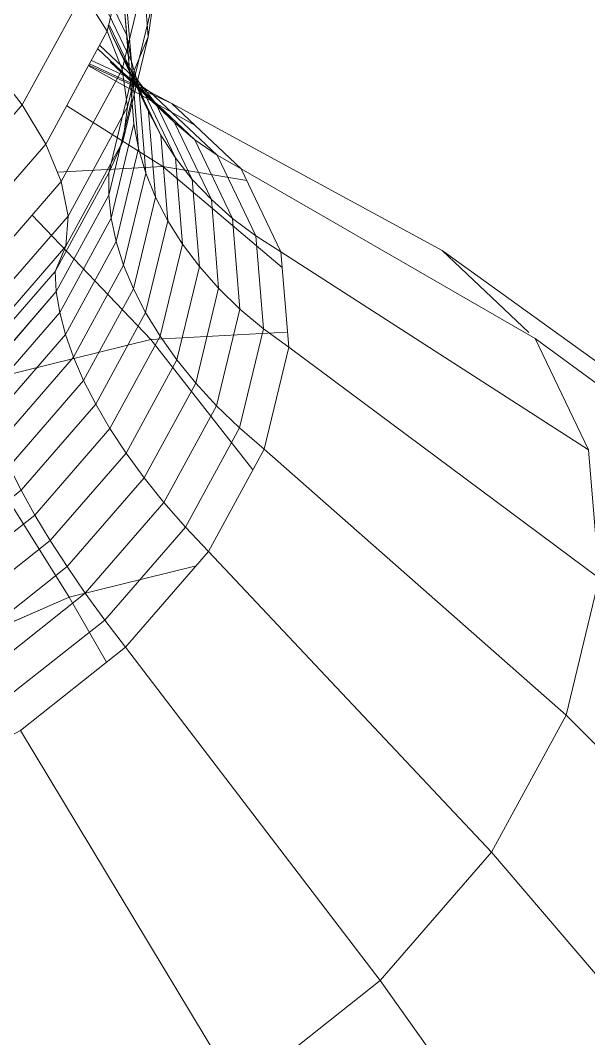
# Model space of a CAD drawing. Header units: inches. Extents: x -827 to 154, y -802 to 207.
# Drawn here: x -720.65 to -720.282, y 37.546 to 38.206 of the extents above; entities that cross this region are included whole.
import ezdxf

# ---------------------------------------------------------------- set-up
doc = ezdxf.new("R2010")
doc.units = ezdxf.units.IN
doc.header["$MEASUREMENT"] = 0
doc.layers.add('DrillPressTable _1__skp', color=8, linetype='Continuous', lineweight=9)
doc.layers.add('Layer0', color=7, linetype='Continuous', lineweight=9)

# ---------------------------------------------------------------- blocks, each defined once
blk = doc.blocks.new('DrillPressTable _1__skp_13-402056-Level 1')
at = {"layer": 'Layer0'}
for p, q in [((7.50299, 2.62212), (7.52066, 2.69529)), ((7.52066, 2.69529), (7.50299, 2.62212)), ((7.52955, 2.6185), (7.52434, 2.68206)), ((7.52434, 2.68206), (7.52955, 2.6185)), ((7.51559, 2.61935), (7.49236, 2.66783)), ((7.49236, 2.66783), (7.51559, 2.61935)), ((7.53024, 2.66991), (7.5127, 2.5973)), ((7.53024, 2.66991), (7.5127, 2.5973)), ((7.51932, 2.59412), (7.51442, 2.65391)), ((7.51442, 2.65391), (7.51932, 2.59412)), ((7.51867, 2.6025), (7.49516, 2.65155)), ((7.49516, 2.65155), (7.51867, 2.6025)), ((7.44783, 2.57435), (7.4873, 2.64688)), ((7.4873, 2.64688), (7.44783, 2.57435)), ((7.50299, 2.62212), (7.4873, 2.64688)), ((7.4873, 2.64688), (7.50299, 2.62212)), ((7.53323, 2.64404), (7.51613, 2.57321)), ((7.51613, 2.57321), (7.53323, 2.64404)), ((7.53323, 2.64404), (7.52955, 2.6185)), ((7.53323, 2.64404), (7.52955, 2.6185)), ((7.51559, 2.61935), (7.51417, 2.63651)), ((7.51896, 2.57813), (7.51417, 2.63651)), ((7.51417, 2.63651), (7.51896, 2.57813)), ((7.51417, 2.63651), (7.51559, 2.61935)), ((7.50299, 2.62212), (7.46315, 2.54891)), ((7.50299, 2.62212), (7.46315, 2.54891)), ((7.50299, 2.62212), (7.5127, 2.5973)), ((7.50299, 2.62212), (7.5127, 2.5973)), ((7.50656, 2.61847), (7.50363, 2.62581)), ((7.50363, 2.62581), (7.50656, 2.61847)), ((7.52338, 2.58606), (7.50434, 2.62581)), ((7.50434, 2.62581), (7.52338, 2.58606)), ((7.51446, 2.60314), (7.50656, 2.61847)), ((7.52972, 2.57012), (7.50656, 2.61847)), ((7.50656, 2.61847), (7.52972, 2.57012)), ((7.50656, 2.61847), (7.51446, 2.60314)), ((7.52955, 2.6185), (7.51317, 2.55064)), ((7.51317, 2.55064), (7.52955, 2.6185)), ((7.51867, 2.6025), (7.51559, 2.61935)), ((7.52028, 2.56209), (7.51559, 2.61935)), ((7.51559, 2.61935), (7.52028, 2.56209)), ((7.51559, 2.61935), (7.51867, 2.6025)), ((7.52955, 2.6185), (7.51932, 2.59412)), ((7.52955, 2.6185), (7.51932, 2.59412)), ((7.49685, 2.61083), (7.53447, 2.57532)), ((7.53447, 2.57532), (7.49685, 2.61083)), ((7.49804, 2.61303), (7.52378, 2.58873)), ((7.52378, 2.58873), (7.49804, 2.61303)), ((7.49147, 2.60096), (7.53053, 2.58293)), ((7.53053, 2.58293), (7.49147, 2.60096)), ((7.49271, 2.60323), (7.51717, 2.59194)), ((7.51717, 2.59194), (7.49271, 2.60323)), ((7.50478, 2.60233), (7.51717, 2.59194)), ((7.50478, 2.60233), (7.54648, 2.56298)), ((7.54648, 2.56298), (7.50478, 2.60233)), ((7.51717, 2.59194), (7.50478, 2.60233)), ((7.51446, 2.60314), (7.52378, 2.58873)), ((7.51446, 2.60314), (7.53764, 2.55477)), ((7.51446, 2.60314), (7.53764, 2.55477)), ((7.52378, 2.58873), (7.51446, 2.60314)), ((7.52338, 2.58606), (7.51867, 2.6025)), ((7.52329, 2.54609), (7.51867, 2.6025)), ((7.51867, 2.6025), (7.52329, 2.54609)), ((7.51867, 2.6025), (7.52338, 2.58606)), ((7.44783, 2.57435), (7.4277, 2.60018)), ((7.4277, 2.60018), (7.44783, 2.57435)), ((7.5127, 2.5973), (7.47317, 2.52465)), ((7.47317, 2.52465), (7.5127, 2.5973)), ((7.49075, 2.59963), (7.55965, 2.56133)), ((7.55965, 2.56133), (7.49075, 2.59963)), ((7.5448, 2.57535), (7.49104, 2.60016)), ((7.49104, 2.60016), (7.5448, 2.57535)), ((7.5127, 2.5973), (7.51613, 2.57321)), ((7.51613, 2.57321), (7.5127, 2.5973)), ((7.51932, 2.59412), (7.5039, 2.53029)), ((7.5039, 2.53029), (7.51932, 2.59412)), ((7.51717, 2.59194), (7.53053, 2.58293)), ((7.51717, 2.59194), (7.55973, 2.55177)), ((7.55973, 2.55177), (7.51717, 2.59194)), ((7.53053, 2.58293), (7.51717, 2.59194)), ((7.51932, 2.59412), (7.51896, 2.57813)), ((7.51932, 2.59412), (7.51896, 2.57813)), ((7.52378, 2.58873), (7.53447, 2.57532)), ((7.52378, 2.58873), (7.5471, 2.54007)), ((7.5471, 2.54007), (7.52378, 2.58873)), ((7.53447, 2.57532), (7.52378, 2.58873)), ((7.52972, 2.57012), (7.52338, 2.58606)), ((7.52796, 2.5302), (7.52338, 2.58606)), ((7.52338, 2.58606), (7.52796, 2.5302)), ((7.52338, 2.58606), (7.52972, 2.57012)), ((7.5448, 2.57535), (7.53053, 2.58293)), ((7.57416, 2.54175), (7.53053, 2.58293)), ((7.57416, 2.54175), (7.53053, 2.58293)), ((7.5448, 2.57535), (7.53053, 2.58293)), ((7.51896, 2.57813), (7.5039, 2.5158)), ((7.5039, 2.5158), (7.51896, 2.57813)), ((7.51896, 2.57813), (7.52028, 2.56209)), ((7.51896, 2.57813), (7.52028, 2.56209)), ((7.53447, 2.57532), (7.54648, 2.56298)), ((7.53447, 2.57532), (7.55805, 2.52612)), ((7.55805, 2.52612), (7.53447, 2.57532)), ((7.54648, 2.56298), (7.53447, 2.57532)), ((7.5448, 2.57535), (7.58969, 2.53298)), ((7.58969, 2.53298), (7.5448, 2.57535)), ((7.72001, 2.47994), (7.5448, 2.57535)), ((7.72001, 2.47994), (7.5448, 2.57535)), ((7.38887, 2.50634), (7.44783, 2.57435)), ((7.44783, 2.57435), (7.38887, 2.50634)), ((7.46315, 2.54891), (7.44783, 2.57435)), ((7.44783, 2.57435), (7.46315, 2.54891)), ((7.47669, 2.5738), (7.53901, 2.53443)), ((7.53901, 2.53443), (7.47669, 2.5738)), ((7.51613, 2.57321), (7.47757, 2.50235)), ((7.47757, 2.50235), (7.51613, 2.57321)), ((7.51613, 2.57321), (7.51317, 2.55064)), ((7.51317, 2.55064), (7.51613, 2.57321)), ((7.53764, 2.55477), (7.52972, 2.57012)), ((7.53428, 2.51452), (7.52972, 2.57012)), ((7.52972, 2.57012), (7.53428, 2.51452)), ((7.52972, 2.57012), (7.53764, 2.55477)), ((7.52028, 2.56209), (7.50552, 2.50096)), ((7.50552, 2.50096), (7.52028, 2.56209)), ((7.52028, 2.56209), (7.52329, 2.54609)), ((7.52028, 2.56209), (7.52329, 2.54609)), ((7.54648, 2.56298), (7.55973, 2.55177)), ((7.54648, 2.56298), (7.57043, 2.51298)), ((7.57043, 2.51298), (7.54648, 2.56298)), ((7.55973, 2.55177), (7.54648, 2.56298)), ((7.53764, 2.55477), (7.5471, 2.54007)), ((7.53764, 2.55477), (7.5422, 2.49913)), ((7.53764, 2.55477), (7.5422, 2.49913)), ((7.5471, 2.54007), (7.53764, 2.55477)), ((7.46315, 2.54891), (7.40363, 2.48025)), ((7.46315, 2.54891), (7.40363, 2.48025)), ((7.46315, 2.54891), (7.47317, 2.52465)), ((7.47317, 2.52465), (7.46315, 2.54891)), ((7.51317, 2.55064), (7.47621, 2.48273)), ((7.47621, 2.48273), (7.51317, 2.55064)), ((7.51317, 2.55064), (7.5039, 2.53029)), ((7.5039, 2.53029), (7.51317, 2.55064)), ((7.55973, 2.55177), (7.57416, 2.54175)), ((7.55973, 2.55177), (7.58418, 2.50073)), ((7.58418, 2.50073), (7.55973, 2.55177)), ((7.57416, 2.54175), (7.55973, 2.55177)), ((7.52329, 2.54609), (7.50875, 2.48586)), ((7.50875, 2.48586), (7.52329, 2.54609)), ((7.52329, 2.54609), (7.52796, 2.5302)), ((7.52329, 2.54609), (7.52796, 2.5302)), ((7.58969, 2.53298), (7.57416, 2.54175)), ((7.59923, 2.48943), (7.57416, 2.54175)), ((7.59923, 2.48943), (7.57416, 2.54175)), ((7.57416, 2.54175), (7.58969, 2.53298)), ((7.5471, 2.54007), (7.55805, 2.52612)), ((7.5471, 2.54007), (7.55169, 2.4841)), ((7.55169, 2.4841), (7.5471, 2.54007)), ((7.55805, 2.52612), (7.5471, 2.54007)), ((7.5039, 2.53029), (7.46914, 2.46641)), ((7.46914, 2.46641), (7.5039, 2.53029)), ((7.47063, 2.53078), (7.53901, 2.53443)), ((7.53901, 2.53443), (7.47063, 2.53078)), ((7.5039, 2.53029), (7.5039, 2.5158)), ((7.5039, 2.5158), (7.5039, 2.53029)), ((7.51356, 2.47056), (7.52796, 2.5302)), ((7.51356, 2.47056), (7.52796, 2.5302)), ((7.53428, 2.51452), (7.52796, 2.5302)), ((7.52796, 2.5302), (7.53428, 2.51452)), ((7.53901, 2.53443), (7.59336, 2.52532)), ((7.53901, 2.53443), (7.61632, 2.46894)), ((7.59336, 2.52532), (7.53901, 2.53443)), ((7.61632, 2.46894), (7.53901, 2.53443)), ((7.58969, 2.53298), (7.61549, 2.47914)), ((7.61549, 2.47914), (7.58969, 2.53298)), ((7.7803, 2.42304), (7.58969, 2.53298)), ((7.58969, 2.53298), (7.7803, 2.42304)), ((7.47317, 2.52465), (7.41411, 2.45652)), ((7.41411, 2.45652), (7.47317, 2.52465)), ((7.47317, 2.52465), (7.47757, 2.50235)), ((7.47757, 2.50235), (7.47317, 2.52465)), ((7.55805, 2.52612), (7.57043, 2.51298)), ((7.55805, 2.52612), (7.56269, 2.46953)), ((7.56269, 2.46953), (7.55805, 2.52612)), ((7.57043, 2.51298), (7.55805, 2.52612)), ((7.5039, 2.5158), (7.46996, 2.45343)), ((7.46996, 2.45343), (7.5039, 2.5158)), ((7.5039, 2.5158), (7.50552, 2.50096)), ((7.50552, 2.50096), (7.5039, 2.5158)), ((7.51994, 2.45515), (7.53428, 2.51452)), ((7.53428, 2.51452), (7.51994, 2.45515)), ((7.5422, 2.49913), (7.53428, 2.51452)), ((7.53428, 2.51452), (7.5422, 2.49913)), ((7.57043, 2.51298), (7.58418, 2.50073)), ((7.57043, 2.51298), (7.57515, 2.45548)), ((7.57515, 2.45548), (7.57043, 2.51298)), ((7.58418, 2.50073), (7.57043, 2.51298)), ((7.47757, 2.50235), (7.41997, 2.4359)), ((7.41997, 2.4359), (7.47757, 2.50235)), ((7.45426, 2.50283), (7.53117, 2.42225)), ((7.53117, 2.42225), (7.45426, 2.50283)), ((7.47757, 2.50235), (7.47621, 2.48273)), ((7.47621, 2.48273), (7.47757, 2.50235)), ((7.50552, 2.50096), (7.47223, 2.4398)), ((7.47223, 2.4398), (7.50552, 2.50096)), ((7.50552, 2.50096), (7.50875, 2.48586)), ((7.50875, 2.48586), (7.50552, 2.50096)), ((7.52786, 2.43972), (7.5422, 2.49913)), ((7.5422, 2.49913), (7.52786, 2.43972)), ((7.55169, 2.4841), (7.5422, 2.49913)), ((7.55169, 2.4841), (7.5422, 2.49913)), ((7.58418, 2.50073), (7.59923, 2.48943)), ((7.58418, 2.50073), (7.589, 2.44203)), ((7.589, 2.44203), (7.58418, 2.50073)), ((7.59923, 2.48943), (7.58418, 2.50073)), ((7.59923, 2.48943), (7.61549, 2.47914)), ((7.59923, 2.48943), (7.60416, 2.42926)), ((7.60416, 2.42926), (7.59923, 2.48943)), ((7.59923, 2.48943), (7.61549, 2.47914)), ((7.47621, 2.48273), (7.42101, 2.41905)), ((7.42101, 2.41905), (7.47621, 2.48273)), ((7.47621, 2.48273), (7.46914, 2.46641)), ((7.46914, 2.46641), (7.47621, 2.48273)), ((7.50875, 2.48586), (7.47595, 2.42559)), ((7.47595, 2.42559), (7.50875, 2.48586)), ((7.50875, 2.48586), (7.51356, 2.47056)), ((7.51356, 2.47056), (7.50875, 2.48586)), ((7.53726, 2.42435), (7.55169, 2.4841)), ((7.55169, 2.4841), (7.53726, 2.42435)), ((7.56269, 2.46953), (7.55169, 2.4841)), ((7.56269, 2.46953), (7.55169, 2.4841)), ((7.62056, 2.41722), (7.61549, 2.47914)), ((7.61549, 2.47914), (7.81494, 2.35074)), ((7.61549, 2.47914), (7.62056, 2.41722)), ((7.61549, 2.47914), (7.81494, 2.35074)), ((7.72001, 2.47994), (7.88162, 2.36351)), ((7.72001, 2.47994), (7.77618, 2.42693)), ((7.72001, 2.47994), (7.77618, 2.42693)), ((7.88162, 2.36351), (7.72001, 2.47994)), ((7.51356, 2.47056), (7.48108, 2.41088)), ((7.48108, 2.41088), (7.51356, 2.47056)), ((7.51356, 2.47056), (7.51994, 2.45515)), ((7.51356, 2.47056), (7.51994, 2.45515)), ((7.5481, 2.40911), (7.56269, 2.46953)), ((7.56269, 2.46953), (7.5481, 2.40911)), ((7.57515, 2.45548), (7.56269, 2.46953)), ((7.57515, 2.45548), (7.56269, 2.46953)), ((7.46914, 2.46641), (7.41722, 2.40651)), ((7.41722, 2.40651), (7.46914, 2.46641)), ((7.46914, 2.46641), (7.46996, 2.45343)), ((7.46996, 2.45343), (7.46914, 2.46641)), ((7.46996, 2.45343), (7.41926, 2.39494)), ((7.41926, 2.39494), (7.46996, 2.45343)), ((7.46996, 2.45343), (7.47223, 2.4398)), ((7.47223, 2.4398), (7.46996, 2.45343)), ((7.48762, 2.39575), (7.51994, 2.45515)), ((7.48762, 2.39575), (7.51994, 2.45515)), ((7.52786, 2.43972), (7.51994, 2.45515)), ((7.51994, 2.45515), (7.52786, 2.43972)), ((7.56032, 2.39408), (7.57515, 2.45548)), ((7.57515, 2.45548), (7.56032, 2.39408)), ((7.589, 2.44203), (7.57515, 2.45548)), ((7.589, 2.44203), (7.57515, 2.45548)), ((7.47223, 2.4398), (7.42251, 2.38244)), ((7.42251, 2.38244), (7.47223, 2.4398)), ((7.47223, 2.4398), (7.47595, 2.42559)), ((7.47595, 2.42559), (7.47223, 2.4398)), ((7.49551, 2.38028), (7.52786, 2.43972)), ((7.52786, 2.43972), (7.49551, 2.38028)), ((7.53726, 2.42435), (7.52786, 2.43972)), ((7.52786, 2.43972), (7.53726, 2.42435)), ((7.57386, 2.37936), (7.589, 2.44203)), ((7.589, 2.44203), (7.57386, 2.37936)), ((7.60416, 2.42926), (7.589, 2.44203)), ((7.60416, 2.42926), (7.589, 2.44203)), ((7.47595, 2.42559), (7.42696, 2.36907)), ((7.42696, 2.36907), (7.47595, 2.42559)), ((7.47595, 2.42559), (7.48108, 2.41088)), ((7.48108, 2.41088), (7.47595, 2.42559)), ((7.50472, 2.36455), (7.53726, 2.42435)), ((7.53726, 2.42435), (7.50472, 2.36455)), ((7.53117, 2.42225), (7.61908, 2.42694)), ((7.61908, 2.42694), (7.53117, 2.42225)), ((7.5481, 2.40911), (7.53726, 2.42435)), ((7.53726, 2.42435), (7.5481, 2.40911)), ((7.60416, 2.42926), (7.58865, 2.36501)), ((7.60416, 2.42926), (7.58865, 2.36501)), ((7.60416, 2.42926), (7.62056, 2.41722)), ((7.62056, 2.41722), (7.60416, 2.42926)), ((7.7803, 2.42304), (7.9544, 2.29484)), ((7.7803, 2.42304), (7.81494, 2.35074)), ((7.7803, 2.42304), (7.81494, 2.35074)), ((7.9544, 2.29484), (7.7803, 2.42304)), ((7.39483, 2.38862), (7.53117, 2.42225)), ((7.53117, 2.42225), (7.39483, 2.38862)), ((7.53117, 2.42225), (7.59739, 2.33787)), ((7.59739, 2.33787), (7.53117, 2.42225)), ((7.6046, 2.35111), (7.62056, 2.41722)), ((7.6046, 2.35111), (7.62056, 2.41722)), ((7.82176, 2.26759), (7.62056, 2.41722)), ((7.82176, 2.26759), (7.62056, 2.41722)), ((7.48108, 2.41088), (7.43257, 2.35492)), ((7.43257, 2.35492), (7.48108, 2.41088)), ((7.48108, 2.41088), (7.48762, 2.39575)), ((7.48762, 2.39575), (7.48108, 2.41088)), ((7.5152, 2.34865), (7.5481, 2.40911)), ((7.5481, 2.40911), (7.5152, 2.34865)), ((7.56032, 2.39408), (7.5481, 2.40911)), ((7.5481, 2.40911), (7.56032, 2.39408)), ((7.43933, 2.34005), (7.48762, 2.39575)), ((7.43933, 2.34005), (7.48762, 2.39575)), ((7.49551, 2.38028), (7.48762, 2.39575)), ((7.48762, 2.39575), (7.49551, 2.38028)), ((7.52689, 2.33265), (7.56032, 2.39408)), ((7.56032, 2.39408), (7.52689, 2.33265)), ((7.57386, 2.37936), (7.56032, 2.39408)), ((7.56032, 2.39408), (7.57386, 2.37936)), ((7.39483, 2.38862), (7.47825, 2.25533)), ((7.47825, 2.25533), (7.39483, 2.38862)), ((7.44719, 2.32454), (7.49551, 2.38028)), ((7.49551, 2.38028), (7.44719, 2.32454)), ((7.50472, 2.36455), (7.49551, 2.38028)), ((7.49551, 2.38028), (7.50472, 2.36455)), ((7.53973, 2.31664), (7.57386, 2.37936)), ((7.57386, 2.37936), (7.53973, 2.31664)), ((7.58865, 2.36501), (7.57386, 2.37936)), ((7.57386, 2.37936), (7.58865, 2.36501)), ((7.45611, 2.30848), (7.50472, 2.36455)), ((7.50472, 2.36455), (7.45611, 2.30848)), ((7.5152, 2.34865), (7.50472, 2.36455)), ((7.50472, 2.36455), (7.5152, 2.34865)), ((7.58865, 2.36501), (7.55366, 2.30072)), ((7.58865, 2.36501), (7.55366, 2.30072)), ((7.58865, 2.36501), (7.6046, 2.35111)), ((7.6046, 2.35111), (7.58865, 2.36501)), ((7.5686, 2.28496), (7.6046, 2.35111)), ((7.6046, 2.35111), (7.5686, 2.28496)), ((7.6046, 2.35111), (7.80032, 2.1788)), ((7.6046, 2.35111), (7.80032, 2.1788)), ((7.82176, 2.26759), (7.81494, 2.35074)), ((7.46605, 2.29195), (7.5152, 2.34865)), ((7.5152, 2.34865), (7.46605, 2.29195)), ((7.52689, 2.33265), (7.5152, 2.34865)), ((7.5152, 2.34865), (7.52689, 2.33265)), ((7.44719, 2.32454), (7.43933, 2.34005)), ((7.43933, 2.34005), (7.44719, 2.32454)), ((7.47695, 2.27504), (7.52689, 2.33265)), ((7.52689, 2.33265), (7.47695, 2.27504)), ((7.53973, 2.31664), (7.52689, 2.33265)), ((7.52689, 2.33265), (7.53973, 2.31664)), ((7.38593, 2.276), (7.44719, 2.32454)), ((7.44719, 2.32454), (7.38593, 2.276)), ((7.45611, 2.30848), (7.44719, 2.32454)), ((7.44719, 2.32454), (7.45611, 2.30848)), ((7.48875, 2.25784), (7.53973, 2.31664)), ((7.53973, 2.31664), (7.48875, 2.25784)), ((7.55366, 2.30072), (7.53973, 2.31664)), ((7.53973, 2.31664), (7.55366, 2.30072)), ((7.39449, 2.25965), (7.45611, 2.30848)), ((7.45611, 2.30848), (7.39449, 2.25965)), ((7.46605, 2.29195), (7.45611, 2.30848)), ((7.45611, 2.30848), (7.46605, 2.29195)), ((7.55366, 2.30072), (7.5014, 2.24043)), ((7.55366, 2.30072), (7.5014, 2.24043)), ((7.55366, 2.30072), (7.5686, 2.28496)), ((7.5686, 2.28496), (7.55366, 2.30072)), ((7.40374, 2.24258), (7.46605, 2.29195)), ((7.46605, 2.29195), (7.40374, 2.24258)), ((7.47695, 2.27504), (7.46605, 2.29195)), ((7.46605, 2.29195), (7.47695, 2.27504)), ((7.51482, 2.22292), (7.5686, 2.28496)), ((7.5686, 2.28496), (7.51482, 2.22292)), ((7.5686, 2.28496), (7.75198, 2.08997)), ((7.75198, 2.08997), (7.5686, 2.28496)), ((7.41364, 2.22487), (7.47695, 2.27504)), ((7.47695, 2.27504), (7.41364, 2.22487)), ((7.48875, 2.25784), (7.47695, 2.27504)), ((7.47695, 2.27504), (7.48875, 2.25784)), ((7.47825, 2.25533), (7.56051, 2.27562)), ((7.56051, 2.27562), (7.47825, 2.25533)), ((7.80032, 2.1788), (7.82176, 2.26759)), ((7.82176, 2.26759), (7.80032, 2.1788)), ((7.42413, 2.20662), (7.48875, 2.25784)), ((7.48875, 2.25784), (7.42413, 2.20662)), ((7.5014, 2.24043), (7.48875, 2.25784)), ((7.48875, 2.25784), (7.5014, 2.24043)), ((7.3289, 2.18966), (7.47825, 2.25533)), ((7.47825, 2.25533), (7.3289, 2.18966)), ((7.47825, 2.25533), (7.50247, 2.21313)), ((7.50247, 2.21313), (7.47825, 2.25533)), ((7.43515, 2.18794), (7.5014, 2.24043)), ((7.5014, 2.24043), (7.43515, 2.18794)), ((7.51482, 2.22292), (7.5014, 2.24043)), ((7.51482, 2.22292), (7.5014, 2.24043)), ((7.51482, 2.22292), (7.44665, 2.1689)), ((7.44665, 2.1689), (7.51482, 2.22292)), ((7.67976, 2.00666), (7.51482, 2.22292)), ((7.67976, 2.00666), (7.51482, 2.22292)), ((7.75198, 2.08997), (7.80032, 2.1788)), ((7.75198, 2.08997), (7.80032, 2.1788)), ((7.97856, 2.00004), (7.80032, 2.1788)), ((7.80032, 2.1788), (7.97856, 2.00004)), ((7.36837, 2.12629), (7.44665, 2.1689)), ((7.58821, 1.93411), (7.44665, 2.1689)), ((7.44665, 2.1689), (7.58821, 1.93411)), ((7.67976, 2.00666), (7.75198, 2.08997)), ((7.67976, 2.00666), (7.75198, 2.08997)), ((7.92021, 1.89281), (7.75198, 2.08997)), ((7.75198, 2.08997), (7.92021, 1.89281)), ((7.58821, 1.93411), (7.67976, 2.00666)), ((7.67976, 2.00666), (7.58821, 1.93411)), ((7.83304, 1.79225), (7.67976, 2.00666)), ((7.67976, 2.00666), (7.83304, 1.79225))]:
    blk.add_line(p, q, dxfattribs=at)
blk = doc.blocks.new('DrillPressTable _1__skp_8-402051-Level 1')
blk.add_blockref('DrillPressTable _1__skp_13-402056-Level 1', (0, 0))
blk = doc.blocks.new('DrillPressTable _1__skp_3-402046-Level 1')
blk.add_blockref('DrillPressTable _1__skp_8-402051-Level 1', (3.00725, 0.74711))
blk = doc.blocks.new('DrillPressTable _1__skp_2-402045-Level 1')
blk.add_blockref('DrillPressTable _1__skp_3-402046-Level 1', (1.95763, 0.52825))
blk = doc.blocks.new('DrillPressTable _1__skp_1-402044-Level 1')
at = {"rotation": 270.0000000000001}
blk.add_blockref('DrillPressTable _1__skp_2-402045-Level 1', (123.48663, 172.57369), dxfattribs=at)
blk = doc.blocks.new('DrillPressTable _1__skp-401998-Level 1')
blk.add_blockref('DrillPressTable _1__skp_1-402044-Level 1', (0, 0))

msp = doc.modelspace()

# ---------------------------------------------------------------- block references
at = {"layer": 'DrillPressTable _1__skp', "color": 7, "rotation": 89.99999999999967}
msp.add_blockref('DrillPressTable _1__skp-401998-Level 1', (-560.487909, -89.184773), dxfattribs=at)

doc.saveas('drawing.dxf')
